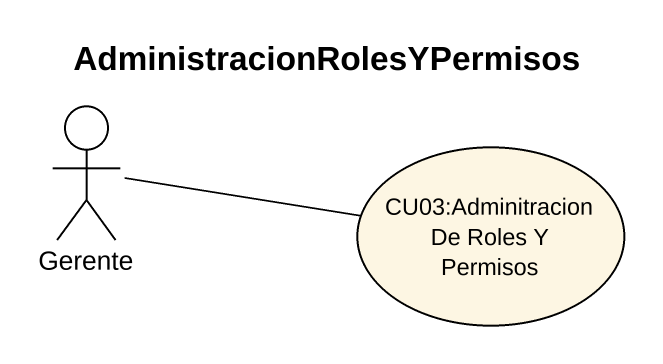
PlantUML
@startuml
title AdministracionRolesYPermisos
actor Gerente
usecase "CU03:Adminitracion De Roles Y Permisos" as CU03_Adminitracion_De_Roles
Gerente -right- CU03_Adminitracion_De_Roles
@enduml
